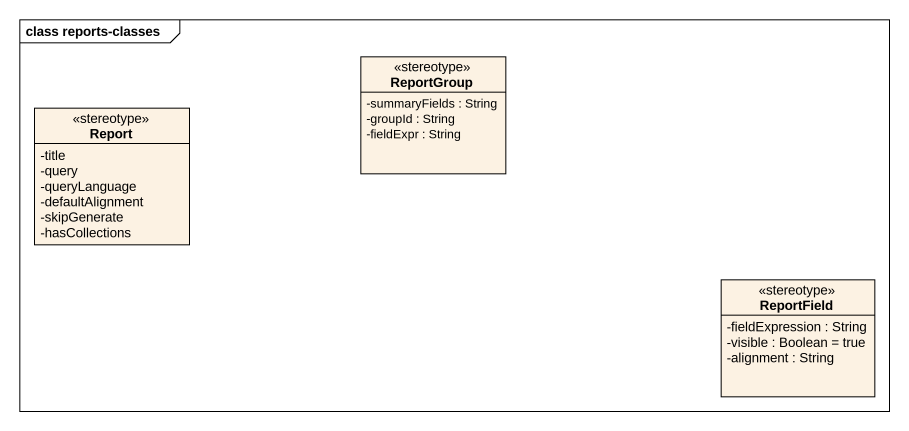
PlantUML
@startuml
mainframe class reports-classes
hide circle
hide empty members
skinparam classAttributeIconSize 0
class ReportGroup <<stereotype>> {
  -summaryFields : String
  -groupId : String
  -fieldExpr : String
}
class Report <<stereotype>> {
  -title
  -query
  -queryLanguage
  -defaultAlignment
  -skipGenerate
  -hasCollections
}
class ReportField <<stereotype>> {
  -fieldExpression : String
  -visible : Boolean = true
  -alignment : String
}
@enduml
